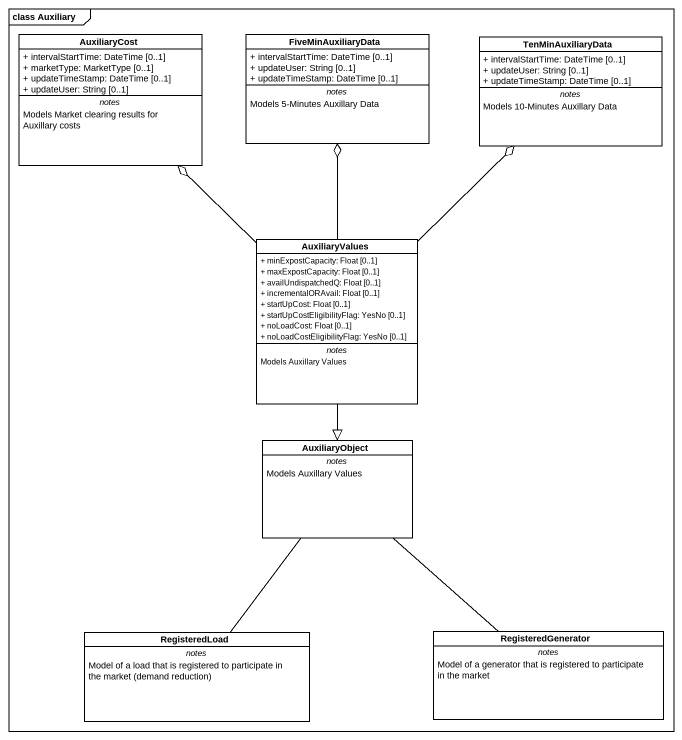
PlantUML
@startuml
mainframe class Auxiliary
hide circle
hide empty members
skinparam classAttributeIconSize 0
class AuxiliaryCost {
  + intervalStartTime: DateTime [0..1]
  + marketType: MarketType [0..1]
  + updateTimeStamp: DateTime [0..1]
  + updateUser: String [0..1]
  -- notes --
  Models Market clearing results for Auxillary costs
}
class FiveMinAuxiliaryData {
  + intervalStartTime: DateTime [0..1]
  + updateUser: String [0..1]
  + updateTimeStamp: DateTime [0..1]
  -- notes --
  Models 5-Minutes Auxillary Data
}
class TenMinAuxiliaryData {
  + intervalStartTime: DateTime [0..1]
  + updateUser: String [0..1]
  + updateTimeStamp: DateTime [0..1]
  -- notes --
  Models 10-Minutes Auxillary Data
}
class AuxiliaryValues {
  + minExpostCapacity: Float [0..1]
  + maxExpostCapacity: Float [0..1]
  + availUndispatchedQ: Float [0..1]
  + incrementalORAvail: Float [0..1]
  + startUpCost: Float [0..1]
  + startUpCostEligibilityFlag: YesNo [0..1]
  + noLoadCost: Float [0..1]
  + noLoadCostEligibilityFlag: YesNo [0..1]
  -- notes --
  Models Auxillary Values
}
class AuxiliaryObject {
  -- notes --
  Models Auxillary Values
}
class RegisteredLoad {
  -- notes --
  {field} Model of a load that is registered to participate in the market (demand reduction)
}
class RegisteredGenerator {
  -- notes --
  Model of a generator that is registered to participate in the market
}
AuxiliaryCost o-- AuxiliaryValues
FiveMinAuxiliaryData o-- AuxiliaryValues
TenMinAuxiliaryData o-- AuxiliaryValues
AuxiliaryValues --|> AuxiliaryObject
AuxiliaryObject -- RegisteredLoad
AuxiliaryObject -- RegisteredGenerator
@enduml
